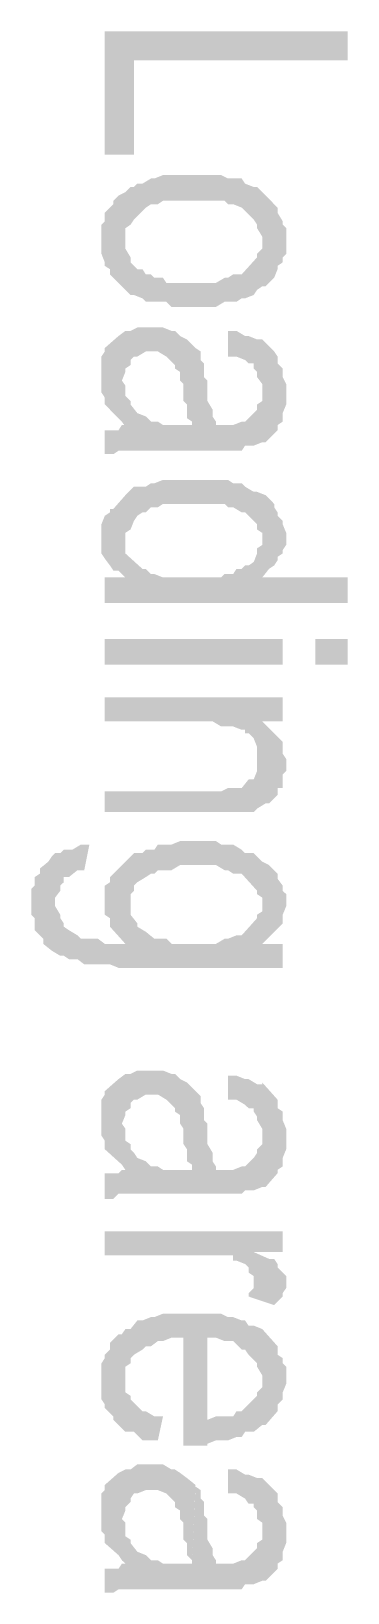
# Model space of a CAD drawing. Header units: feet. Extents: x -99009 to 3252343, y -11094690 to 9035152.
# Drawn here: x 1651382.46 to 1651385.73, y -1995933.07 to -1995916.98 of the extents above; entities that cross this region are included whole.
import ezdxf

# ---------------------------------------------------------------- set-up
doc = ezdxf.new("R2010")
doc.units = ezdxf.units.FT
doc.layers.add('H', color=7, linetype='Continuous', lineweight=0)

msp = doc.modelspace()

# ---------------------------------------------------------------- hatches: boundary and pattern name
at = {"layer": 'H', "linetype": 'Continuous'}
for points in [[(1651383.22278, -1995918.25388), (1651383.22278, -1995916.98388), (1651385.72778, -1995916.98388), (1651385.72778, -1995917.28388), (1651383.52278, -1995917.28388), (1651383.52278, -1995918.25388), (1651383.22278, -1995918.25388)], [(1651384.84578, -1995919.10088), (1651384.79278, -1995919.01288), (1651384.79278, -1995918.97688), (1651384.75778, -1995918.92388), (1651384.66878, -1995918.83588), (1651384.63378, -1995918.80088), (1651384.54578, -1995918.76588), (1651384.49278, -1995918.76588), (1651384.45778, -1995918.72988), (1651383.82278, -1995918.72988), (1651383.76978, -1995918.76588), (1651383.69878, -1995918.76588), (1651383.64578, -1995918.80088), (1651383.61078, -1995918.83588), (1651383.52278, -1995918.92388), (1651383.48778, -1995918.97688), (1651383.43478, -1995919.01288), (1651383.43478, -1995918.64188), (1651383.48778, -1995918.58888), (1651383.52278, -1995918.58888), (1651383.55778, -1995918.55388), (1651383.61078, -1995918.55388), (1651383.69878, -1995918.50088), (1651383.73378, -1995918.50088), (1651383.82278, -1995918.46588), (1651384.42178, -1995918.46588), (1651384.49278, -1995918.50088), (1651384.63378, -1995918.50088), (1651384.66878, -1995918.55388), (1651384.75778, -1995918.58888), (1651384.79278, -1995918.58888), (1651384.84578, -1995918.64188), (1651384.84578, -1995919.10088)], [(1651383.91078, -1995919.82388), (1651383.85778, -1995919.77088), (1651383.64578, -1995919.77088), (1651383.61078, -1995919.73588), (1651383.52278, -1995919.70088), (1651383.48778, -1995919.70088), (1651383.43478, -1995919.64788), (1651383.27578, -1995919.48888), (1651383.27578, -1995919.43588), (1651383.22278, -1995919.40088), (1651383.22278, -1995919.36488), (1651383.18778, -1995919.27688), (1651383.18778, -1995918.97688), (1651383.22278, -1995918.94188), (1651383.22278, -1995918.85388), (1651383.31078, -1995918.76588), (1651383.31078, -1995918.72988), (1651383.36378, -1995918.67788), (1651383.43478, -1995918.64188), (1651383.43478, -1995919.22388), (1651383.48778, -1995919.31288), (1651383.48778, -1995919.36488), (1651383.55778, -1995919.43588), (1651383.61078, -1995919.43588), (1651383.64578, -1995919.48888), (1651383.69878, -1995919.48888), (1651383.73378, -1995919.52388), (1651383.82278, -1995919.52388), (1651383.85778, -1995919.57688), (1651384.36878, -1995919.57688), (1651384.45778, -1995919.52388), (1651384.49278, -1995919.52388), (1651384.54578, -1995919.48888), (1651384.63378, -1995919.48888), (1651384.79278, -1995919.31288), (1651384.79278, -1995919.27688), (1651384.84578, -1995919.22388), (1651384.84578, -1995918.64188), (1651385.00378, -1995918.80088), (1651385.00378, -1995918.85388), (1651385.05678, -1995918.94188), (1651385.05678, -1995918.97688), (1651385.09278, -1995919.01288), (1651385.09278, -1995919.27688), (1651385.05678, -1995919.31288), (1651385.05678, -1995919.36488), (1651385.00378, -1995919.40088), (1651385.00378, -1995919.43588), (1651384.96878, -1995919.52388), (1651384.88078, -1995919.61188), (1651384.84578, -1995919.61188), (1651384.79278, -1995919.64788), (1651384.75778, -1995919.70088), (1651384.66878, -1995919.73588), (1651384.63378, -1995919.73588), (1651384.58078, -1995919.77088), (1651384.45778, -1995919.77088), (1651384.36878, -1995919.82388), (1651383.91078, -1995919.82388)], [(1651384.12278, -1995921.04088), (1651384.12278, -1995921.00588), (1651384.06978, -1995920.97088), (1651384.06978, -1995920.82888), (1651384.03378, -1995920.79388), (1651384.03378, -1995920.61788), (1651383.99878, -1995920.58288), (1651383.99878, -1995920.49388), (1651383.94578, -1995920.45888), (1651383.94578, -1995920.42388), (1651383.85778, -1995920.33588), (1651383.76978, -1995920.28288), (1651383.64578, -1995920.28288), (1651383.55778, -1995920.33588), (1651383.52278, -1995920.33588), (1651383.48778, -1995920.37088), (1651383.48778, -1995920.42388), (1651383.43478, -1995920.45888), (1651383.43478, -1995920.49388), (1651383.39878, -1995920.58288), (1651383.39878, -1995921.00588), (1651383.22278, -1995920.82888), (1651383.22278, -1995920.75888), (1651383.18778, -1995920.70588), (1651383.18778, -1995920.33588), (1651383.22278, -1995920.28288), (1651383.22278, -1995920.24688), (1651383.36378, -1995920.12388), (1651383.43478, -1995920.07088), (1651383.48778, -1995920.07088), (1651383.55778, -1995920.03588), (1651383.82278, -1995920.03588), (1651383.91078, -1995920.07088), (1651383.94578, -1995920.07088), (1651383.99878, -1995920.12388), (1651384.06978, -1995920.15888), (1651384.15778, -1995920.24688), (1651384.12278, -1995921.04088)], [(1651383.22278, -1995921.34088), (1651383.22278, -1995921.09388), (1651383.36378, -1995921.09388), (1651383.39878, -1995921.04088), (1651383.43478, -1995921.04088), (1651383.43478, -1995920.74088), (1651383.48778, -1995920.79388), (1651383.48778, -1995920.82888), (1651383.55778, -1995920.91788), (1651383.64578, -1995920.95288), (1651383.69878, -1995921.00588), (1651383.76978, -1995921.00588), (1651383.82278, -1995921.04088), (1651384.12278, -1995921.04088), (1651384.15778, -1995920.24688), (1651384.21078, -1995920.28288), (1651384.21078, -1995920.37088), (1651384.24578, -1995920.40588), (1651384.24578, -1995920.54688), (1651384.28078, -1995920.58288), (1651384.28078, -1995920.79388), (1651384.33378, -1995920.88188), (1651384.33378, -1995920.95288), (1651384.36878, -1995921.00588), (1651384.36878, -1995921.04088), (1651384.54578, -1995921.04088), (1651384.63378, -1995921.00588), (1651384.66878, -1995921.00588), (1651384.79278, -1995920.88188), (1651384.79278, -1995920.82888), (1651384.84578, -1995920.79388), (1651384.84578, -1995920.15888), (1651384.96878, -1995920.28288), (1651385.00378, -1995920.33588), (1651385.00378, -1995920.40588), (1651385.05678, -1995920.45888), (1651385.05678, -1995920.54688), (1651385.09278, -1995920.61788), (1651385.09278, -1995920.82888), (1651385.05678, -1995920.91788), (1651385.05678, -1995921.00588), (1651385.00378, -1995921.04088), (1651385.00378, -1995921.09388), (1651384.88078, -1995921.21788), (1651384.84578, -1995921.21788), (1651384.75778, -1995921.25288), (1651384.66878, -1995921.25288), (1651384.63378, -1995921.30588), (1651383.36378, -1995921.30588), (1651383.31078, -1995921.34088), (1651383.22278, -1995921.34088)], [(1651384.84578, -1995920.61788), (1651384.79278, -1995920.54688), (1651384.79278, -1995920.49388), (1651384.75778, -1995920.45888), (1651384.75778, -1995920.40588), (1651384.70478, -1995920.40588), (1651384.66878, -1995920.37088), (1651384.58078, -1995920.33588), (1651384.49278, -1995920.33588), (1651384.49278, -1995920.07088), (1651384.58078, -1995920.07088), (1651384.66878, -1995920.12388), (1651384.70478, -1995920.12388), (1651384.79278, -1995920.15888), (1651384.84578, -1995920.15888), (1651384.84578, -1995920.61788)], [(1651383.43478, -1995921.05888), (1651383.39878, -1995921.00588), (1651383.39878, -1995920.58288), (1651383.43478, -1995920.63488), (1651383.43478, -1995921.05888)], [(1651384.84578, -1995922.61088), (1651384.84578, -1995922.15188), (1651384.79278, -1995922.11688), (1651384.79278, -1995922.06388), (1651384.75778, -1995922.02888), (1651384.70478, -1995921.97588), (1651384.66878, -1995921.94088), (1651384.63378, -1995921.94088), (1651384.54578, -1995921.88788), (1651384.49278, -1995921.88788), (1651384.45778, -1995921.85288), (1651383.82278, -1995921.85288), (1651383.76978, -1995921.88788), (1651383.69878, -1995921.88788), (1651383.64578, -1995921.94088), (1651383.61078, -1995921.94088), (1651383.55778, -1995921.97588), (1651383.52278, -1995922.02888), (1651383.48778, -1995922.11688), (1651383.43478, -1995922.15188), (1651383.43478, -1995921.76388), (1651383.52278, -1995921.67588), (1651383.64578, -1995921.67588), (1651383.69878, -1995921.64088), (1651383.73378, -1995921.64088), (1651383.82278, -1995921.60588), (1651384.49278, -1995921.60588), (1651384.54578, -1995921.64088), (1651384.63378, -1995921.64088), (1651384.66878, -1995921.67588), (1651384.75778, -1995921.72888), (1651384.79278, -1995921.72888), (1651384.88078, -1995921.76388), (1651384.96878, -1995921.85288), (1651384.96878, -1995921.88788), (1651385.00378, -1995921.94088), (1651385.00378, -1995921.97588), (1651385.05678, -1995922.02888), (1651385.05678, -1995922.06388), (1651385.09278, -1995922.15188), (1651385.09278, -1995922.27588), (1651385.05678, -1995922.32888), (1651385.05678, -1995922.36388), (1651385.00378, -1995922.39888), (1651385.00378, -1995922.43488), (1651384.96878, -1995922.48788), (1651384.91578, -1995922.52288), (1651384.84578, -1995922.61088)], [(1651383.43478, -1995922.61088), (1651383.39878, -1995922.57588), (1651383.36378, -1995922.53988), (1651383.31078, -1995922.53988), (1651383.27578, -1995922.48788), (1651383.22278, -1995922.41688), (1651383.18778, -1995922.36388), (1651383.18778, -1995922.06388), (1651383.22278, -1995921.97588), (1651383.27578, -1995921.94088), (1651383.27578, -1995921.90488), (1651383.31078, -1995921.90488), (1651383.43478, -1995921.76388), (1651383.43478, -1995922.61088)], [(1651383.22278, -1995922.87588), (1651383.22278, -1995922.61088), (1651383.43478, -1995922.61088), (1651383.43478, -1995922.36388), (1651383.61078, -1995922.52288), (1651383.64578, -1995922.52288), (1651383.69878, -1995922.57588), (1651383.73378, -1995922.57588), (1651383.82278, -1995922.61088), (1651384.42178, -1995922.61088), (1651384.45778, -1995922.57588), (1651384.54578, -1995922.57588), (1651384.58078, -1995922.52288), (1651384.63378, -1995922.52288), (1651384.66878, -1995922.48788), (1651384.70478, -1995922.48788), (1651384.75778, -1995922.45188), (1651384.79278, -1995922.36388), (1651384.79278, -1995922.31088), (1651384.84578, -1995922.27588), (1651384.84578, -1995922.61088), (1651385.72778, -1995922.61088), (1651385.72778, -1995922.87588), (1651383.22278, -1995922.87588)], [(1651383.22278, -1995923.51088), (1651383.22278, -1995923.24588), (1651385.05678, -1995923.24588), (1651385.05678, -1995923.51088), (1651383.22278, -1995923.51088)], [(1651385.39278, -1995923.51088), (1651385.39278, -1995923.24588), (1651385.72778, -1995923.24588), (1651385.72778, -1995923.51088), (1651385.39278, -1995923.51088)], [(1651384.79278, -1995924.35688), (1651384.75778, -1995924.26888), (1651384.70478, -1995924.21588), (1651384.66878, -1995924.21588), (1651384.66878, -1995924.18088), (1651384.63378, -1995924.18088), (1651384.54578, -1995924.14588), (1651384.42178, -1995924.14588), (1651384.33378, -1995924.09288), (1651383.22278, -1995924.09288), (1651383.22278, -1995923.84588), (1651385.05678, -1995923.84588), (1651385.05678, -1995924.09288), (1651384.79278, -1995924.09288), (1651384.79278, -1995924.35688)], [(1651383.22278, -1995925.02788), (1651383.22278, -1995924.81588), (1651384.42178, -1995924.81588), (1651384.49278, -1995924.78088), (1651384.63378, -1995924.78088), (1651384.70478, -1995924.69188), (1651384.75778, -1995924.69188), (1651384.79278, -1995924.60388), (1651384.79278, -1995924.48088), (1651384.84578, -1995924.09288), (1651385.05678, -1995924.30388), (1651385.05678, -1995924.42788), (1651385.09278, -1995924.48088), (1651385.09278, -1995924.60388), (1651385.05678, -1995924.63888), (1651385.05678, -1995924.78088), (1651385.00378, -1995924.78088), (1651385.00378, -1995924.85088), (1651384.91578, -1995924.93888), (1651384.88078, -1995924.93888), (1651384.79278, -1995924.99188), (1651384.75778, -1995925.02788), (1651383.22278, -1995925.02788)], [(1651384.79278, -1995924.48088), (1651384.79278, -1995924.09288), (1651384.84578, -1995924.09288), (1651384.79278, -1995924.48088)], [(1651383.48778, -1995926.63288), (1651383.43478, -1995926.38588), (1651383.27578, -1995926.20888), (1651383.27578, -1995926.12088), (1651383.22278, -1995926.08588), (1651383.22278, -1995925.78588), (1651383.27578, -1995925.75088), (1651383.27578, -1995925.69788), (1651383.52278, -1995925.45088), (1651383.61078, -1995925.45088), (1651383.64578, -1995925.41588), (1651383.73378, -1995925.41588), (1651383.76978, -1995925.36288), (1651383.91078, -1995925.36288), (1651383.99878, -1995925.32688), (1651384.36878, -1995925.32688), (1651384.42178, -1995925.36288), (1651384.54578, -1995925.36288), (1651384.63378, -1995925.41588), (1651384.66878, -1995925.45088), (1651384.75778, -1995925.45088), (1651384.84578, -1995925.53888), (1651384.84578, -1995925.90888), (1651384.79278, -1995925.87388), (1651384.79278, -1995925.83888), (1651384.63378, -1995925.66288), (1651384.54578, -1995925.66288), (1651384.49278, -1995925.62688), (1651384.45778, -1995925.62688), (1651384.36878, -1995925.57388), (1651383.99878, -1995925.57388), (1651383.91078, -1995925.62688), (1651383.76978, -1995925.62688), (1651383.73378, -1995925.66288), (1651383.69878, -1995925.66288), (1651383.64578, -1995925.69788), (1651383.55778, -1995925.75088), (1651383.52278, -1995925.78588), (1651383.52278, -1995925.83888), (1651383.48778, -1995925.87388), (1651383.48778, -1995926.63288)], [(1651383.36378, -1995926.63288), (1651383.27578, -1995926.59688), (1651383.01078, -1995926.59688), (1651382.94078, -1995926.54388), (1651382.85278, -1995926.54388), (1651382.79978, -1995926.50888), (1651382.76378, -1995926.50888), (1651382.67578, -1995926.45588), (1651382.58778, -1995926.38588), (1651382.58778, -1995926.33288), (1651382.49978, -1995926.24488), (1651382.49978, -1995926.12088), (1651382.46378, -1995926.08588), (1651382.46378, -1995925.82088), (1651382.49978, -1995925.78588), (1651382.49978, -1995925.69788), (1651382.55278, -1995925.66288), (1651382.55278, -1995925.60988), (1651382.64078, -1995925.53888), (1651382.67578, -1995925.48588), (1651382.71078, -1995925.45088), (1651382.71078, -1995925.99788), (1651382.76378, -1995926.08588), (1651382.76378, -1995926.12088), (1651382.79978, -1995926.17388), (1651382.79978, -1995926.20888), (1651382.85278, -1995926.24488), (1651382.94078, -1995926.29788), (1651382.97578, -1995926.33288), (1651383.15178, -1995926.33288), (1651383.22278, -1995926.38588), (1651383.43478, -1995926.38588), (1651383.48778, -1995926.63288), (1651383.36378, -1995926.63288)], [(1651382.71078, -1995925.90888), (1651382.71078, -1995925.45088), (1651382.76378, -1995925.45088), (1651382.79978, -1995925.41588), (1651382.88778, -1995925.41588), (1651382.97578, -1995925.36288), (1651383.06378, -1995925.36288), (1651383.01078, -1995925.62688), (1651382.94078, -1995925.62688), (1651382.85278, -1995925.69788), (1651382.79978, -1995925.69788), (1651382.79978, -1995925.75088), (1651382.76378, -1995925.78588), (1651382.76378, -1995925.83888), (1651382.71078, -1995925.90888)], [(1651384.84578, -1995926.38588), (1651384.79278, -1995926.08588), (1651384.84578, -1995926.05088), (1651384.84578, -1995925.53888), (1651384.91578, -1995925.57388), (1651385.00378, -1995925.66288), (1651385.00378, -1995925.71488), (1651385.05678, -1995925.78588), (1651385.05678, -1995925.83888), (1651385.09278, -1995925.87388), (1651385.09278, -1995925.99788), (1651385.05678, -1995926.08588), (1651385.05678, -1995926.17388), (1651384.84578, -1995926.38588)], [(1651383.48778, -1995926.63288), (1651383.48778, -1995926.08588), (1651383.55778, -1995926.17388), (1651383.55778, -1995926.20888), (1651383.64578, -1995926.26188), (1651383.73378, -1995926.33288), (1651383.85778, -1995926.33288), (1651383.91078, -1995926.38588), (1651384.36878, -1995926.38588), (1651384.45778, -1995926.33288), (1651384.49278, -1995926.33288), (1651384.58078, -1995926.29788), (1651384.63378, -1995926.29788), (1651384.79278, -1995926.12088), (1651384.79278, -1995926.08588), (1651384.84578, -1995926.38588), (1651385.05678, -1995926.38588), (1651385.05678, -1995926.63288), (1651383.48778, -1995926.63288)], [(1651384.12278, -1995928.71388), (1651384.12278, -1995928.66088), (1651384.06978, -1995928.62588), (1651384.06978, -1995928.50188), (1651384.03378, -1995928.44888), (1651384.03378, -1995928.29088), (1651383.99878, -1995928.23788), (1651383.99878, -1995928.14988), (1651383.94578, -1995928.11388), (1651383.94578, -1995928.07888), (1651383.85778, -1995927.99088), (1651383.76978, -1995927.93788), (1651383.64578, -1995927.93788), (1651383.55778, -1995927.99088), (1651383.52278, -1995927.99088), (1651383.48778, -1995928.02588), (1651383.48778, -1995928.07888), (1651383.43478, -1995928.11388), (1651383.43478, -1995928.14988), (1651383.39878, -1995928.23788), (1651383.39878, -1995928.66088), (1651383.22278, -1995928.50188), (1651383.22278, -1995928.41388), (1651383.18778, -1995928.36088), (1651383.18778, -1995927.99088), (1651383.22278, -1995927.93788), (1651383.22278, -1995927.90288), (1651383.36378, -1995927.77888), (1651383.43478, -1995927.72588), (1651383.48778, -1995927.72588), (1651383.55778, -1995927.69088), (1651383.82278, -1995927.69088), (1651383.91078, -1995927.72588), (1651383.94578, -1995927.72588), (1651383.99878, -1995927.77888), (1651384.06978, -1995927.81388), (1651384.15778, -1995927.90288), (1651384.12278, -1995928.71388)], [(1651384.84578, -1995928.29088), (1651384.79278, -1995928.20288), (1651384.79278, -1995928.16688), (1651384.75778, -1995928.11388), (1651384.75778, -1995928.07888), (1651384.70478, -1995928.07888), (1651384.66878, -1995928.04388), (1651384.58078, -1995927.99088), (1651384.49278, -1995927.99088), (1651384.49278, -1995927.74388), (1651384.58078, -1995927.74388), (1651384.66878, -1995927.77888), (1651384.70478, -1995927.77888), (1651384.79278, -1995927.83188), (1651384.84578, -1995927.83188), (1651384.84578, -1995928.29088)], [(1651383.22278, -1995929.01388), (1651383.22278, -1995928.74888), (1651383.36378, -1995928.74888), (1651383.39878, -1995928.71388), (1651383.43478, -1995928.71388), (1651383.43478, -1995928.41388), (1651383.48778, -1995928.44888), (1651383.48778, -1995928.50188), (1651383.52278, -1995928.53788), (1651383.55778, -1995928.59088), (1651383.64578, -1995928.62588), (1651383.69878, -1995928.67888), (1651383.76978, -1995928.67888), (1651383.82278, -1995928.71388), (1651384.12278, -1995928.71388), (1651384.15778, -1995927.90288), (1651384.21078, -1995927.95588), (1651384.21078, -1995928.02588), (1651384.24578, -1995928.07888), (1651384.24578, -1995928.20288), (1651384.28078, -1995928.23788), (1651384.28078, -1995928.44888), (1651384.33378, -1995928.53788), (1651384.33378, -1995928.62588), (1651384.36878, -1995928.67888), (1651384.36878, -1995928.71388), (1651384.54578, -1995928.71388), (1651384.63378, -1995928.67888), (1651384.66878, -1995928.67888), (1651384.75778, -1995928.59088), (1651384.79278, -1995928.53788), (1651384.79278, -1995928.50188), (1651384.84578, -1995928.44888), (1651384.84578, -1995927.81388), (1651385.00378, -1995927.99088), (1651385.00378, -1995928.07888), (1651385.05678, -1995928.11388), (1651385.05678, -1995928.20288), (1651385.09278, -1995928.29088), (1651385.09278, -1995928.50188), (1651385.05678, -1995928.59088), (1651385.05678, -1995928.67888), (1651385.00378, -1995928.71388), (1651385.00378, -1995928.74888), (1651384.88078, -1995928.88988), (1651384.84578, -1995928.88988), (1651384.75778, -1995928.92588), (1651384.66878, -1995928.92588), (1651384.63378, -1995928.96088), (1651383.36378, -1995928.96088), (1651383.31078, -1995929.01388), (1651383.22278, -1995929.01388)], [(1651383.43478, -1995928.71388), (1651383.39878, -1995928.66088), (1651383.39878, -1995928.23788), (1651383.43478, -1995928.29088), (1651383.43478, -1995928.71388)], [(1651384.75778, -1995929.80788), (1651384.70478, -1995929.77188), (1651384.70478, -1995929.71888), (1651384.66878, -1995929.68388), (1651384.58078, -1995929.64888), (1651384.54578, -1995929.64888), (1651384.54578, -1995929.59588), (1651383.22278, -1995929.59588), (1651383.22278, -1995929.34888), (1651385.05678, -1995929.34888), (1651385.05678, -1995929.56088), (1651384.75778, -1995929.56088), (1651384.75778, -1995929.80788)], [(1651384.96878, -1995930.10788), (1651384.70478, -1995930.01888), (1651384.70478, -1995929.98388), (1651384.75778, -1995929.93088), (1651384.75778, -1995929.56088), (1651384.91578, -1995929.63088), (1651384.96878, -1995929.63088), (1651385.00378, -1995929.68388), (1651385.00378, -1995929.71888), (1651385.09278, -1995929.80788), (1651385.09278, -1995929.93088), (1651385.05678, -1995929.98388), (1651385.05678, -1995930.01888), (1651385.00378, -1995930.07188), (1651384.96878, -1995930.10788)], [(1651384.03378, -1995931.55388), (1651384.03378, -1995930.44288), (1651383.91078, -1995930.44288), (1651383.82278, -1995930.47788), (1651383.76978, -1995930.47788), (1651383.69878, -1995930.53088), (1651383.64578, -1995930.53088), (1651383.61078, -1995930.56588), (1651383.52278, -1995930.61888), (1651383.48778, -1995930.65388), (1651383.48778, -1995930.70688), (1651383.43478, -1995930.74288), (1651383.43478, -1995930.35388), (1651383.48778, -1995930.35388), (1651383.55778, -1995930.26588), (1651383.61078, -1995930.26588), (1651383.69878, -1995930.23088), (1651383.73378, -1995930.23088), (1651383.82278, -1995930.19588), (1651384.42178, -1995930.19588), (1651384.49278, -1995930.23088), (1651384.54578, -1995930.23088), (1651384.63378, -1995930.26588), (1651384.66878, -1995930.26588), (1651384.70478, -1995930.31888), (1651384.75778, -1995930.31888), (1651384.84578, -1995930.35388), (1651384.84578, -1995930.83088), (1651384.79278, -1995930.74288), (1651384.79278, -1995930.70688), (1651384.70478, -1995930.61888), (1651384.66878, -1995930.56588), (1651384.63378, -1995930.56588), (1651384.54578, -1995930.47788), (1651384.45778, -1995930.47788), (1651384.36878, -1995930.44288), (1651384.28078, -1995930.44288), (1651384.28078, -1995931.55388), (1651384.03378, -1995931.55388)], [(1651383.61078, -1995931.50088), (1651383.52278, -1995931.41288), (1651383.43478, -1995931.41288), (1651383.31078, -1995931.28888), (1651383.31078, -1995931.25388), (1651383.22278, -1995931.16588), (1651383.22278, -1995931.13088), (1651383.18778, -1995931.07788), (1651383.18778, -1995930.70688), (1651383.22278, -1995930.65388), (1651383.22278, -1995930.61888), (1651383.27578, -1995930.56588), (1651383.27578, -1995930.49588), (1651383.36378, -1995930.40688), (1651383.39878, -1995930.40688), (1651383.43478, -1995930.35388), (1651383.43478, -1995931.00688), (1651383.48778, -1995931.04188), (1651383.48778, -1995931.07788), (1651383.61078, -1995931.20088), (1651383.64578, -1995931.20088), (1651383.73378, -1995931.25388), (1651383.82278, -1995931.25388), (1651383.76978, -1995931.50088), (1651383.61078, -1995931.50088)], [(1651384.28078, -1995931.53588), (1651384.28078, -1995931.28888), (1651384.36878, -1995931.25388), (1651384.54578, -1995931.25388), (1651384.58078, -1995931.20088), (1651384.63378, -1995931.20088), (1651384.79278, -1995931.04188), (1651384.79278, -1995931.00688), (1651384.84578, -1995930.95388), (1651384.84578, -1995930.35388), (1651385.00378, -1995930.53088), (1651385.00378, -1995930.61888), (1651385.05678, -1995930.65388), (1651385.05678, -1995930.70688), (1651385.09278, -1995930.74288), (1651385.09278, -1995930.91888), (1651385.05678, -1995931.00688), (1651385.05678, -1995931.07788), (1651385.00378, -1995931.13088), (1651385.00378, -1995931.20088), (1651384.88078, -1995931.34188), (1651384.84578, -1995931.34188), (1651384.75778, -1995931.41288), (1651384.66878, -1995931.41288), (1651384.63378, -1995931.46588), (1651384.58078, -1995931.46588), (1651384.49278, -1995931.50088), (1651384.36878, -1995931.50088), (1651384.28078, -1995931.53588)], [(1651384.12278, -1995932.77088), (1651384.12278, -1995932.73588), (1651384.06978, -1995932.68288), (1651384.06978, -1995932.55888), (1651384.03378, -1995932.52388), (1651384.03378, -1995932.34788), (1651383.99878, -1995932.31188), (1651383.99878, -1995932.22388), (1651383.94578, -1995932.18888), (1651383.94578, -1995932.13588), (1651383.91078, -1995932.10088), (1651383.85778, -1995932.04788), (1651383.76978, -1995932.01288), (1651383.64578, -1995932.01288), (1651383.55778, -1995932.04788), (1651383.52278, -1995932.04788), (1651383.48778, -1995932.10088), (1651383.48778, -1995932.13588), (1651383.43478, -1995932.18888), (1651383.43478, -1995932.22388), (1651383.39878, -1995932.31188), (1651383.39878, -1995932.73588), (1651383.36378, -1995932.68288), (1651383.22278, -1995932.55888), (1651383.22278, -1995932.47088), (1651383.18778, -1995932.43588), (1651383.18778, -1995932.04788), (1651383.22278, -1995932.01288), (1651383.22278, -1995931.95988), (1651383.36378, -1995931.83588), (1651383.43478, -1995931.80088), (1651383.48778, -1995931.80088), (1651383.55778, -1995931.74788), (1651383.82278, -1995931.74788), (1651383.91078, -1995931.80088), (1651383.94578, -1995931.80088), (1651383.99878, -1995931.83588), (1651384.06978, -1995931.88888), (1651384.15778, -1995931.95988), (1651384.12278, -1995932.77088)], [(1651383.22278, -1995933.07088), (1651383.22278, -1995932.82388), (1651383.36378, -1995932.82388), (1651383.39878, -1995932.77088), (1651383.43478, -1995932.77088), (1651383.43478, -1995932.48888), (1651383.48778, -1995932.52388), (1651383.48778, -1995932.55888), (1651383.55778, -1995932.64788), (1651383.64578, -1995932.68288), (1651383.69878, -1995932.73588), (1651383.76978, -1995932.73588), (1651383.82278, -1995932.77088), (1651384.12278, -1995932.77088), (1651384.15778, -1995931.97688), (1651384.21078, -1995932.01288), (1651384.21078, -1995932.10088), (1651384.24578, -1995932.13588), (1651384.24578, -1995932.27688), (1651384.28078, -1995932.31188), (1651384.28078, -1995932.52388), (1651384.33378, -1995932.61188), (1651384.33378, -1995932.68288), (1651384.36878, -1995932.73588), (1651384.36878, -1995932.77088), (1651384.54578, -1995932.77088), (1651384.63378, -1995932.73588), (1651384.66878, -1995932.73588), (1651384.79278, -1995932.61188), (1651384.79278, -1995932.55888), (1651384.84578, -1995932.52388), (1651384.84578, -1995931.88888), (1651385.00378, -1995932.04788), (1651385.00378, -1995932.13588), (1651385.05678, -1995932.18888), (1651385.05678, -1995932.27688), (1651385.09278, -1995932.34788), (1651385.09278, -1995932.55888), (1651385.05678, -1995932.64788), (1651385.05678, -1995932.73588), (1651385.00378, -1995932.77088), (1651385.00378, -1995932.82388), (1651384.96878, -1995932.85888), (1651384.88078, -1995932.94688), (1651384.84578, -1995932.94688), (1651384.75778, -1995932.98288), (1651384.66878, -1995932.98288), (1651384.63378, -1995933.03588), (1651383.36378, -1995933.03588), (1651383.31078, -1995933.07088), (1651383.22278, -1995933.07088)], [(1651384.84578, -1995932.34788), (1651384.79278, -1995932.31188), (1651384.79278, -1995932.22388), (1651384.75778, -1995932.18888), (1651384.75778, -1995932.15388), (1651384.70478, -1995932.15388), (1651384.66878, -1995932.10088), (1651384.58078, -1995932.04788), (1651384.49278, -1995932.04788), (1651384.49278, -1995931.80088), (1651384.58078, -1995931.80088), (1651384.66878, -1995931.85388), (1651384.70478, -1995931.85388), (1651384.79278, -1995931.88888), (1651384.84578, -1995931.88888), (1651384.84578, -1995932.34788)], [(1651383.43478, -1995932.77088), (1651383.39878, -1995932.73588), (1651383.39878, -1995932.31188), (1651383.43478, -1995932.34788), (1651383.43478, -1995932.77088)]]:
    msp.add_hatch(color=256, dxfattribs=at).paths.add_polyline_path(points)

doc.saveas('drawing.dxf')
